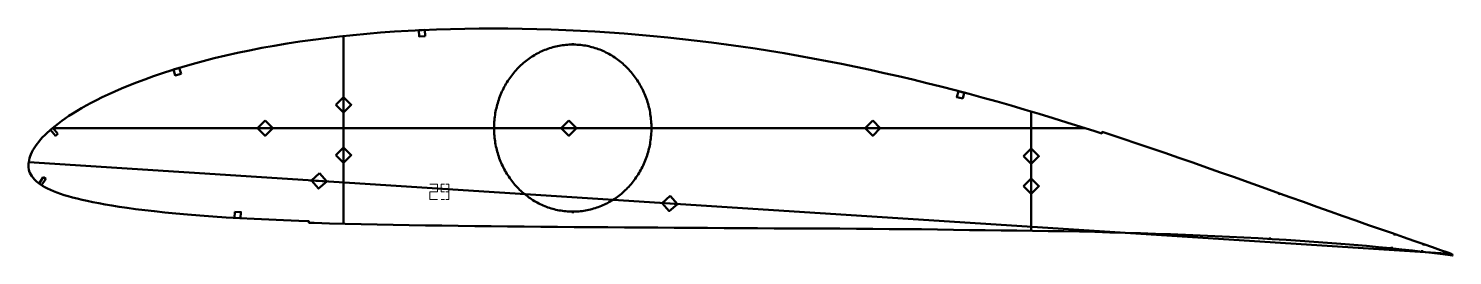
# Model space of a CAD drawing. Header units: metres. Extents: x 9 to 941, y 116 to 265.
import ezdxf

# ---------------------------------------------------------------- set-up
doc = ezdxf.new("R2010")
doc.units = ezdxf.units.M
doc.layers.add('Layer', color=1, linetype='Continuous', lineweight=50)
doc.layers.add('NumLabel', color=1, linetype='Continuous', lineweight=15)

msp = doc.modelspace()

# ---------------------------------------------------------------- linework, layer by layer
at = {"layer": 'Layer', "color": 7}
for p, q in [((215.4, 137.33), (215.4, 260.28)), ((215.4, 209.29), (215.4, 221.29)), ((665.4, 132.73), (665.4, 210.88)), ((25.02, 200), (700.71, 200)), ((158.06, 200), (170.06, 200)), ((356.86, 200), (368.86, 200)), ((555.67, 200), (567.67, 200)), ((215.4, 176.31), (215.4, 188.31)), ((665.4, 175.58), (665.4, 187.58)), ((9.36, 177.62), (940.25, 117.63)), ((665.4, 156.03), (665.4, 168.03)), ((193.44, 165.76), (205.42, 164.98)), ((422.92, 150.97), (434.9, 150.2))]:
    msp.add_line(p, q, dxfattribs=at)
at = {"layer": 'Layer'}
for p, q in [((365.4, 254.73), (365.4, 255.73)), ((313.91, 200), (312.91, 200)), ((416.89, 200), (417.89, 200)), ((827.89, 157.21), (827.56, 156.27)), ((365.4, 145.27), (365.4, 144.27)), ((903.31, 130.52), (902.98, 129.57)), ((821.64, 128.39), (821.56, 127.39)), ((901.41, 122.21), (901.32, 121.21)), ((922.23, 124.03), (921.9, 123.09)), ((921.27, 119.98), (921.2, 118.98))]:
    msp.add_line(p, q, dxfattribs=at)
for points in [[(940.98, 117.36), (938.09, 118.41), (933.33, 120.11), (928.06, 121.99), (922.25, 124.02), (915.9, 126.2), (909.04, 128.54), (901.75, 131.05), (894.09, 133.7), (886.14, 136.48), (877.95, 139.36), (869.55, 142.33), (861, 145.37), (852.3, 148.48), (843.49, 151.63), (834.58, 154.82), (825.59, 158.04), (816.56, 161.27), (807.49, 164.51), (798.4, 167.75), (789.29, 170.98), (780.18, 174.19), (771.07, 177.39), (761.95, 180.57), (752.83, 183.72), (743.71, 186.84), (734.6, 189.92), (725.5, 192.97), (716.4, 195.98), (711.88, 197.45), (711.57, 196.5), (706.99, 197.99), (697.9, 200.9), (688.8, 203.76), (679.7, 206.58), (670.59, 209.34), (661.46, 212.05), (652.32, 214.71), (643.16, 217.31), (633.99, 219.86), (624.79, 222.36), (615.58, 224.8), (606.35, 227.18), (597.1, 229.5), (587.84, 231.75), (578.55, 233.95), (569.25, 236.07), (559.93, 238.14), (550.6, 240.13), (541.24, 242.05), (531.87, 243.9), (522.47, 245.67), (513.07, 247.38), (503.65, 249.01), (494.21, 250.56), (484.76, 252.05), (475.29, 253.45), (465.81, 254.77), (456.3, 256.01), (446.78, 257.18), (437.25, 258.27), (427.7, 259.29), (418.14, 260.23), (408.59, 261.09), (399.04, 261.87), (389.49, 262.58), (379.94, 263.2), (370.4, 263.74), (360.87, 264.21), (351.36, 264.59), (341.87, 264.89), (332.39, 265.1), (322.95, 265.23), (313.52, 265.28), (304.13, 265.24), (294.77, 265.12), (285.46, 264.91), (276.19, 264.61), (266.96, 264.22), (257.78, 263.74), (248.66, 263.18), (239.6, 262.52), (230.61, 261.78), (221.69, 260.94), (212.86, 260.01), (204.1, 258.98), (195.44, 257.86), (186.87, 256.65), (178.42, 255.35), (170.09, 253.96), (161.9, 252.48), (153.86, 250.91), (145.97, 249.25), (138.27, 247.53), (130.76, 245.74), (123.48, 243.88), (116.44, 241.96), (109.66, 240), (103.13, 237.99), (96.88, 235.97), (90.93, 233.94), (85.29, 231.92), (79.95, 229.9), (74.91, 227.89), (70.15, 225.91), (65.66, 223.96), (61.45, 222.05), (57.49, 220.17), (53.77, 218.33), (50.27, 216.52), (46.99, 214.75), (43.9, 213), (40.99, 211.28), (38.25, 209.59), (35.68, 207.93), (33.26, 206.29), (30.99, 204.67), (28.85, 203.07), (26.83, 201.49), (24.94, 199.93), (23.15, 198.4), (21.48, 196.9), (19.92, 195.43), (18.48, 193.97), (17.16, 192.53), (15.95, 191.1), (14.85, 189.67), (13.86, 188.26), (12.95, 186.85), (12.14, 185.47), (11.42, 184.12), (10.81, 182.8), (10.3, 181.52), (9.9, 180.25), (9.59, 178.99), (9.38, 177.77), (9.25, 176.48), (9.22, 175.34), (9.29, 174.14), (9.47, 172.96), (9.77, 171.81), (10.19, 170.67), (10.75, 169.54), (11.45, 168.42), (12.28, 167.32), (13.23, 166.24), (14.3, 165.19), (15.51, 164.17), (16.85, 163.18), (18.33, 162.22), (19.95, 161.29), (21.7, 160.39), (23.6, 159.5), (25.63, 158.64), (27.8, 157.79), (30.13, 156.97), (32.6, 156.16), (35.25, 155.37), (38.07, 154.59), (41.07, 153.82), (44.26, 153.05), (47.67, 152.29), (51.31, 151.53), (55.2, 150.77), (59.37, 150.01), (63.84, 149.25), (68.63, 148.49), (73.78, 147.74), (79.32, 146.98), (85.26, 146.23), (91.63, 145.49), (98.43, 144.75), (105.67, 144.04), (113.33, 143.35), (121.39, 142.7), (129.82, 142.08), (138.57, 141.5), (147.62, 140.96), (156.92, 140.46), (166.44, 140.01), (176.15, 139.6), (186.04, 139.23), (192.73, 139.01), (192.69, 138.01), (196.07, 137.9), (206.27, 137.59), (216.57, 137.29), (226.91, 137.03), (237.3, 136.8), (247.79, 136.6), (258.37, 136.44), (269.04, 136.27), (279.75, 136.1), (290.49, 135.94), (301.22, 135.79), (311.97, 135.66), (322.77, 135.56), (333.63, 135.46), (344.53, 135.36), (355.46, 135.27), (366.39, 135.17), (377.33, 135.08), (388.26, 134.99), (399.17, 134.91), (410.06, 134.84), (420.97, 134.79), (431.86, 134.72), (442.76, 134.65), (453.65, 134.56), (464.54, 134.49), (475.42, 134.43), (486.3, 134.36), (497.16, 134.3), (507.97, 134.24), (518.77, 134.2), (529.54, 134.16), (540.28, 134.11), (551.01, 134.04), (561.72, 133.96), (572.4, 133.88), (583.03, 133.78), (593.6, 133.67), (604.11, 133.52), (614.58, 133.36), (624.98, 133.22), (635.35, 133.11), (645.69, 133), (656, 132.87), (666.28, 132.71), (676.55, 132.54), (686.77, 132.36), (696.91, 132.17), (706.96, 131.94), (716.97, 131.67), (726.97, 131.37), (736.94, 131.07), (746.83, 130.77), (756.6, 130.44), (766.29, 130.07), (775.96, 129.65), (785.6, 129.22), (795.16, 128.78), (804.59, 128.33), (813.89, 127.85), (823.09, 127.3), (832.27, 126.71), (841.41, 126.1), (850.42, 125.49), (859.27, 124.86), (867.94, 124.19), (876.43, 123.5), (884.72, 122.78), (892.75, 122.05), (900.47, 121.3), (907.84, 120.52), (914.84, 119.73), (921.43, 118.95), (927.52, 118.22), (933.07, 117.53), (938.07, 116.89), (941.12, 116.49)], [(416.89, 200), (416.88, 201.15), (416.84, 202.3), (416.79, 203.45), (416.71, 204.6), (416.6, 205.74), (416.48, 206.88), (416.33, 208.02), (416.16, 209.16), (415.97, 210.29), (415.76, 211.42), (415.52, 212.54), (415.26, 213.66), (414.98, 214.77), (414.68, 215.87), (414.35, 216.97), (414, 218.06), (413.64, 219.14), (413.25, 220.21), (412.84, 221.28), (412.41, 222.33), (411.96, 223.38), (411.48, 224.41), (410.99, 225.43), (410.48, 226.45), (409.94, 227.45), (409.39, 228.44), (408.82, 229.41), (408.23, 230.38), (407.62, 231.33), (406.99, 232.26), (406.34, 233.19), (405.68, 234.09), (405, 234.98), (404.3, 235.86), (403.58, 236.72), (402.84, 237.57), (402.09, 238.39), (401.33, 239.21), (400.54, 240), (399.74, 240.78), (398.93, 241.53), (398.1, 242.27), (397.26, 242.99), (396.4, 243.7), (395.53, 244.38), (394.65, 245.04), (393.75, 245.69), (392.84, 246.31), (391.92, 246.91), (390.99, 247.49), (390.04, 248.06), (389.09, 248.6), (388.12, 249.11), (387.15, 249.61), (386.16, 250.08), (385.17, 250.54), (384.16, 250.97), (383.15, 251.38), (382.13, 251.76), (381.1, 252.12), (380.07, 252.46), (379.03, 252.78), (377.98, 253.07), (376.93, 253.34), (375.88, 253.59), (374.81, 253.81), (373.75, 254.01), (372.68, 254.18), (371.61, 254.33), (370.53, 254.46), (369.45, 254.56), (368.37, 254.64), (367.29, 254.69), (366.21, 254.72), (365.13, 254.73), (364.05, 254.71), (362.97, 254.67), (361.89, 254.6), (360.81, 254.51), (359.73, 254.4), (358.66, 254.26), (357.59, 254.1), (356.52, 253.91), (355.45, 253.7), (354.39, 253.47), (353.34, 253.21), (352.29, 252.93), (351.25, 252.62), (350.21, 252.3), (349.18, 251.94), (348.16, 251.57), (347.14, 251.17), (346.13, 250.76), (345.13, 250.31), (344.14, 249.85), (343.16, 249.36), (342.19, 248.86), (341.23, 248.33), (340.28, 247.78), (339.34, 247.21), (338.42, 246.61), (337.5, 246), (336.6, 245.37), (335.71, 244.71), (334.83, 244.04), (333.97, 243.35), (333.12, 242.64), (332.28, 241.91), (331.46, 241.16), (330.65, 240.39), (329.86, 239.6), (329.09, 238.8), (328.33, 237.98), (327.59, 237.15), (326.86, 236.29), (326.15, 235.42), (325.46, 234.54), (324.79, 233.64), (324.13, 232.73), (323.49, 231.8), (322.87, 230.85), (322.27, 229.9), (321.69, 228.93), (321.13, 227.94), (320.59, 226.95), (320.06, 225.94), (319.56, 224.92), (319.08, 223.89), (318.62, 222.85), (318.17, 221.8), (317.75, 220.75), (317.35, 219.68), (316.98, 218.6), (316.62, 217.51), (316.28, 216.42), (315.97, 215.32), (315.68, 214.21), (315.41, 213.1), (315.16, 211.98), (314.93, 210.85), (314.73, 209.72), (314.55, 208.59), (314.39, 207.45), (314.25, 206.31), (314.14, 205.17), (314.05, 204.02), (313.98, 202.87), (313.94, 201.72), (313.91, 200.58), (313.91, 199.42), (313.94, 198.28), (313.98, 197.13), (314.05, 195.98), (314.14, 194.83), (314.25, 193.69), (314.39, 192.55), (314.55, 191.41), (314.73, 190.28), (314.93, 189.15), (315.16, 188.02), (315.41, 186.9), (315.68, 185.79), (315.97, 184.68), (316.28, 183.58), (316.62, 182.49), (316.98, 181.4), (317.35, 180.32), (317.75, 179.25), (318.17, 178.2), (318.62, 177.15), (319.08, 176.11), (319.56, 175.08), (320.06, 174.06), (320.59, 173.05), (321.13, 172.06), (321.69, 171.07), (322.27, 170.1), (322.87, 169.15), (323.49, 168.2), (324.13, 167.27), (324.79, 166.36), (325.46, 165.46), (326.15, 164.58), (326.86, 163.71), (327.59, 162.85), (328.33, 162.02), (329.09, 161.2), (329.86, 160.4), (330.65, 159.61), (331.46, 158.84), (332.28, 158.09), (333.12, 157.36), (333.97, 156.65), (334.83, 155.96), (335.71, 155.29), (336.6, 154.63), (337.5, 154), (338.42, 153.39), (339.34, 152.79), (340.28, 152.22), (341.23, 151.67), (342.19, 151.14), (343.16, 150.64), (344.14, 150.15), (345.13, 149.69), (346.13, 149.24), (347.14, 148.83), (348.16, 148.43), (349.18, 148.06), (350.21, 147.7), (351.25, 147.38), (352.29, 147.07), (353.34, 146.79), (354.39, 146.53), (355.45, 146.3), (356.52, 146.09), (357.59, 145.9), (358.66, 145.74), (359.73, 145.6), (360.81, 145.49), (361.89, 145.4), (362.97, 145.33), (364.05, 145.29), (365.13, 145.27), (366.21, 145.28), (367.29, 145.31), (368.37, 145.36), (369.45, 145.44), (370.53, 145.54), (371.61, 145.67), (372.68, 145.82), (373.75, 145.99), (374.81, 146.19), (375.88, 146.41), (376.93, 146.66), (377.98, 146.93), (379.03, 147.22), (380.07, 147.54), (381.1, 147.88), (382.13, 148.24), (383.15, 148.62), (384.16, 149.03), (385.17, 149.46), (386.16, 149.92), (387.15, 150.39), (388.12, 150.89), (389.09, 151.4), (390.04, 151.94), (390.99, 152.51), (391.92, 153.09), (392.84, 153.69), (393.75, 154.31), (394.65, 154.96), (395.53, 155.62), (396.4, 156.3), (397.26, 157.01), (398.1, 157.73), (398.93, 158.47), (399.74, 159.22), (400.54, 160), (401.33, 160.79), (402.09, 161.61), (402.84, 162.43), (403.58, 163.28), (404.3, 164.14), (405, 165.02), (405.68, 165.91), (406.34, 166.81), (406.99, 167.74), (407.62, 168.67), (408.23, 169.62), (408.82, 170.59), (409.39, 171.56), (409.94, 172.55), (410.48, 173.55), (410.99, 174.57), (411.48, 175.59), (411.96, 176.62), (412.41, 177.67), (412.84, 178.72), (413.25, 179.79), (413.64, 180.86), (414, 181.94), (414.35, 183.03), (414.68, 184.13), (414.98, 185.23), (415.26, 186.34), (415.52, 187.46), (415.76, 188.58), (415.97, 189.71), (416.16, 190.84), (416.33, 191.98), (416.48, 193.12), (416.6, 194.26), (416.71, 195.4), (416.79, 196.55), (416.84, 197.7), (416.88, 198.85), (416.89, 200)]]:
    msp.add_lwpolyline(points, close=True, dxfattribs=at)
for points in [[(268.82, 260.31), (264.83, 260.1), (264.62, 264.1), (268.62, 264.3), (268.82, 260.31)], [(109.11, 235.64), (105.28, 234.47), (104.11, 238.29), (107.93, 239.47), (109.11, 235.64)], [(620.59, 219.33), (616.73, 220.36), (617.75, 224.22), (621.62, 223.2), (620.59, 219.33)], [(210.4, 215.29), (215.4, 220.29), (220.4, 215.29), (215.4, 210.29), (210.4, 215.29)], [(28.35, 196.27), (26.83, 194.97), (23.57, 198.76), (25.09, 200.06), (28.35, 196.27)], [(164.06, 205), (169.06, 200), (164.06, 195), (159.06, 200), (164.06, 205)], [(362.86, 205), (367.86, 200), (362.86, 195), (357.86, 200), (362.86, 205)], [(561.67, 205), (566.67, 200), (561.67, 195), (556.67, 200), (561.67, 205)], [(210.4, 182.31), (215.4, 187.31), (220.4, 182.31), (215.4, 177.31), (210.4, 182.31)], [(660.4, 181.58), (665.4, 186.58), (670.4, 181.58), (665.4, 176.58), (660.4, 181.58)], [(18.86, 167.84), (20.54, 166.75), (17.83, 162.55), (16.15, 163.64), (18.86, 167.84)], [(199.75, 170.36), (204.42, 165.05), (199.11, 160.38), (194.44, 165.69), (199.75, 170.36)], [(660.4, 162.03), (665.4, 167.03), (670.4, 162.03), (665.4, 157.03), (660.4, 162.03)], [(429.23, 155.57), (433.9, 150.26), (428.59, 145.59), (423.92, 150.9), (429.23, 155.57)], [(144.28, 145.16), (148.27, 144.92), (148.03, 140.93), (144.04, 141.17), (144.28, 145.16)]]:
    msp.add_lwpolyline(points, dxfattribs=at)
at = {"layer": 'NumLabel', "color": 1}
for points in [[(271.87, 163.24), (276.87, 163.24), (276.87, 158.24), (271.87, 158.24), (271.87, 153.24), (276.87, 153.24)], [(281.37, 158.24), (279.37, 158.24), (279.37, 163.24), (281.37, 163.24)], [(282.37, 163.24), (284.37, 163.24), (284.37, 153.24), (282.37, 153.24)], [(281.37, 153.24), (279.37, 153.24)], [(284.37, 158.24), (282.37, 158.24)]]:
    msp.add_lwpolyline(points, dxfattribs=at)

doc.saveas('drawing.dxf')
